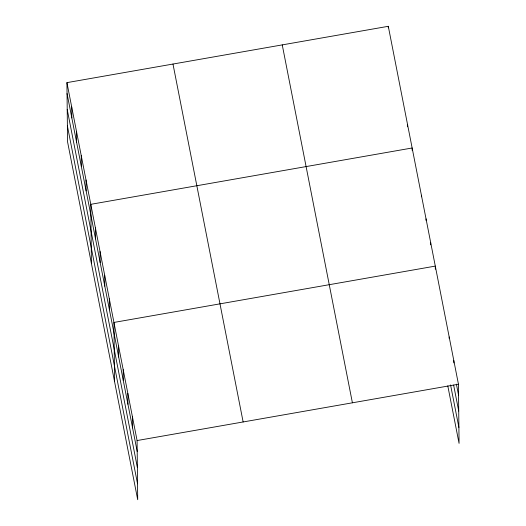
<?xml version="1.0" encoding="UTF-8"?>
<svg xmlns="http://www.w3.org/2000/svg" width="526" height="526" viewBox="0 0 526 526"><rect width="100%" height="100%" fill="white"/><g stroke="black" fill="none" stroke-linecap="round" stroke-linejoin="round"><path stroke-width="0.79" d="M66.933 82.635L137.089 440.551L137.707 499.7L67.552 141.783L66.933 82.635L388.293 26.3L458.448 384.217L459.067 443.365L447.797 385.887M137.089 440.551L458.448 384.217M456.397 384.144L458.56 395.171M453.636 385.091L458.725 411.076M450.565 384.94L458.896 427.46M282.245 44.888L352.4 402.804M172.982 64.04L243.137 421.957M67.052 93.582L137.201 451.499M67.216 109.493L137.365 467.41M67.387 125.878L137.542 483.795M453.813 360.593L453.839 362.94M449.184 336.969L449.204 338.534M435.331 269.233L435.298 266.103L113.938 322.438L114.556 381.587M430.662 242.479L430.689 244.827M426.034 218.862L426.053 220.427M421.405 195.238L421.425 196.803M412.167 150.337L412.147 147.99L90.788 204.325L91.406 263.473M407.38 124.438L407.407 126.786M388.293 26.3L388.313 27.865M132.453 416.927L132.572 427.881M127.825 393.303L127.943 404.257M123.196 369.679L123.314 380.633M118.567 346.055L118.679 357.009M109.309 298.814L109.421 309.768M104.674 275.19L104.792 286.144M100.045 251.566L100.164 262.52M95.416 227.949L95.528 238.896M86.014 179.984L86.132 190.938M81.247 155.643L81.359 166.597M76.474 131.309L76.592 142.263M71.707 106.969L71.819 117.923"/></g></svg>
